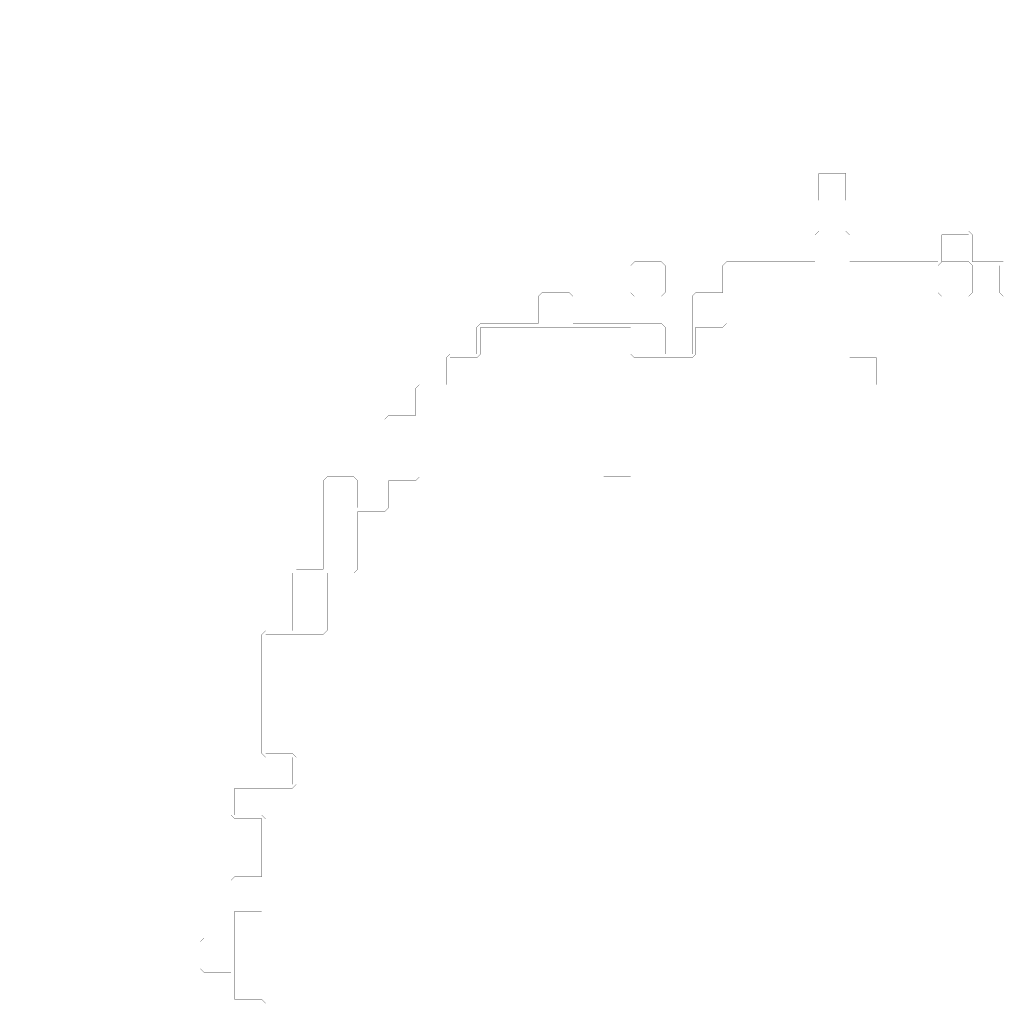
# Model space of a CAD drawing. Header units: metres. Extents: x 0 to 4990, y -4990 to 0.
# Drawn here: x 0 to 2495, y -2495 to 0 of the extents above; entities that cross this region are included whole.
import ezdxf

# ---------------------------------------------------------------- set-up
doc = ezdxf.new("R2010")
doc.units = ezdxf.units.M
for name, color, linetype in [('conductor', 1, 'Continuous'), ('dielectric', 8, 'Continuous'), ('substrate', 5, 'Continuous')]:
    doc.layers.add(name, color=color, linetype=linetype)

msp = doc.modelspace()

# ---------------------------------------------------------------- linework, layer by layer
at = {"layer": 'conductor', "const_width": 0.5}
msp.add_lwpolyline([(2500, -703.125), (2490.234375, -693.359375), (2490.234375, -683.59375), (2490.234375, -673.828125), (2490.234375, -664.0625), (2490.234375, -654.296875), (2490.234375, -644.53125), (2490.234375, -634.765625), (2490.234375, -625), (2480.46875, -625), (2470.703125, -625), (2460.9375, -625), (2451.171875, -625), (2441.40625, -625), (2431.640625, -625), (2421.875, -625), (2412.109375, -615.234375), (2412.109375, -605.46875), (2412.109375, -595.703125), (2412.109375, -585.9375), (2412.109375, -576.171875), (2412.109375, -566.40625), (2412.109375, -556.640625), (2412.109375, -546.875), (2402.34375, -546.875), (2392.578125, -546.875), (2382.8125, -546.875), (2373.046875, -546.875), (2363.28125, -546.875), (2353.515625, -546.875), (2343.75, -546.875), (2343.75, -556.640625), (2343.75, -566.40625), (2343.75, -576.171875), (2343.75, -585.9375), (2343.75, -595.703125), (2343.75, -605.46875), (2343.75, -615.234375), (2333.984375, -625), (2324.21875, -625), (2314.453125, -625), (2304.6875, -625), (2294.921875, -625), (2285.15625, -625), (2275.390625, -625), (2265.625, -625), (2255.859375, -625), (2246.09375, -625), (2236.328125, -625), (2226.5625, -625), (2216.796875, -625), (2207.03125, -625), (2197.265625, -625), (2187.5, -625), (2177.734375, -625), (2167.96875, -625), (2158.203125, -625), (2148.4375, -625), (2138.671875, -625), (2128.90625, -625), (2119.140625, -625), (2109.375, -625), (2099.609375, -625), (2089.84375, -625), (2080.078125, -625), (2070.3125, -625), (2060.546875, -625), (2050.78125, -625), (2041.015625, -625), (2031.25, -625), (2021.484375, -625), (2011.71875, -625), (2001.953125, -625), (1992.1875, -625), (1982.421875, -625), (1972.65625, -625), (1962.890625, -625), (1953.125, -625), (1943.359375, -625), (1933.59375, -625), (1923.828125, -625), (1914.0625, -625), (1904.296875, -625), (1894.53125, -625), (1884.765625, -625), (1875, -625), (1865.234375, -625), (1855.46875, -625), (1845.703125, -625), (1835.9375, -625), (1826.171875, -625), (1816.40625, -625), (1806.640625, -625), (1796.875, -625), (1796.875, -634.765625), (1796.875, -644.53125), (1796.875, -654.296875), (1796.875, -664.0625), (1796.875, -673.828125), (1796.875, -683.59375), (1796.875, -693.359375), (1796.875, -703.125), (1796.875, -712.890625), (1796.875, -722.65625), (1796.875, -732.421875), (1796.875, -742.1875), (1796.875, -751.953125), (1796.875, -761.71875), (1796.875, -771.484375), (1787.109375, -781.25), (1777.34375, -781.25), (1767.578125, -781.25), (1757.8125, -781.25), (1748.046875, -781.25), (1738.28125, -781.25), (1728.515625, -781.25), (1718.75, -781.25), (1718.75, -791.015625), (1718.75, -800.78125), (1718.75, -810.546875), (1718.75, -820.3125), (1718.75, -830.078125), (1718.75, -839.84375), (1718.75, -849.609375), (1708.984375, -859.375), (1699.21875, -859.375), (1689.453125, -859.375), (1679.6875, -859.375), (1669.921875, -859.375), (1660.15625, -859.375), (1650.390625, -859.375), (1640.625, -859.375), (1630.859375, -859.375), (1621.09375, -859.375), (1611.328125, -859.375), (1601.5625, -859.375), (1591.796875, -859.375), (1582.03125, -859.375), (1572.265625, -859.375), (1562.5, -859.375), (1552.734375, -849.609375), (1552.734375, -839.84375), (1552.734375, -830.078125), (1552.734375, -820.3125), (1552.734375, -810.546875), (1552.734375, -800.78125), (1552.734375, -791.015625), (1552.734375, -781.25), (1542.96875, -781.25), (1533.203125, -781.25), (1523.4375, -781.25), (1513.671875, -781.25), (1503.90625, -781.25), (1494.140625, -781.25), (1484.375, -781.25), (1474.609375, -781.25), (1464.84375, -781.25), (1455.078125, -781.25), (1445.3125, -781.25), (1435.546875, -781.25), (1425.78125, -781.25), (1416.015625, -781.25), (1406.25, -781.25), (1396.484375, -781.25), (1386.71875, -781.25), (1376.953125, -781.25), (1367.1875, -781.25), (1357.421875, -781.25), (1347.65625, -781.25), (1337.890625, -781.25), (1328.125, -781.25), (1318.359375, -781.25), (1308.59375, -781.25), (1298.828125, -781.25), (1289.0625, -781.25), (1279.296875, -781.25), (1269.53125, -781.25), (1259.765625, -781.25), (1250, -781.25), (1240.234375, -781.25), (1230.46875, -781.25), (1220.703125, -781.25), (1210.9375, -781.25), (1201.171875, -781.25), (1191.40625, -781.25), (1181.640625, -781.25), (1171.875, -781.25), (1171.875, -791.015625), (1171.875, -800.78125), (1171.875, -810.546875), (1171.875, -820.3125), (1171.875, -830.078125), (1171.875, -839.84375), (1171.875, -849.609375), (1162.109375, -859.375), (1152.34375, -859.375), (1142.578125, -859.375), (1132.8125, -859.375), (1123.046875, -859.375), (1113.28125, -859.375), (1103.515625, -859.375), (1093.75, -859.375), (1093.75, -869.140625), (1093.75, -878.90625), (1093.75, -888.671875), (1093.75, -898.4375), (1093.75, -908.203125), (1093.75, -917.96875), (1093.75, -927.734375), (1093.75, -937.5), (1093.75, -947.265625), (1093.75, -957.03125), (1093.75, -966.796875), (1093.75, -976.5625), (1093.75, -986.328125), (1093.75, -996.09375), (1093.75, -1005.859375), (1083.984375, -1015.625), (1074.21875, -1015.625), (1064.453125, -1015.625), (1054.6875, -1015.625), (1044.921875, -1015.625), (1035.15625, -1015.625), (1025.390625, -1015.625), (1015.625, -1015.625), (1015.625, -1025.390625), (1015.625, -1035.15625), (1015.625, -1044.921875), (1015.625, -1054.6875), (1015.625, -1064.453125), (1015.625, -1074.21875), (1015.625, -1083.984375), (1015.625, -1093.75), (1015.625, -1103.515625), (1015.625, -1113.28125), (1015.625, -1123.046875), (1015.625, -1132.8125), (1015.625, -1142.578125), (1015.625, -1152.34375), (1015.625, -1162.109375), (1005.859375, -1171.875), (996.09375, -1171.875), (986.328125, -1171.875), (976.5625, -1171.875), (966.796875, -1171.875), (957.03125, -1171.875), (947.265625, -1171.875), (937.5, -1171.875), (937.5, -1181.640625), (937.5, -1191.40625), (937.5, -1201.171875), (937.5, -1210.9375), (937.5, -1220.703125), (937.5, -1230.46875), (937.5, -1240.234375), (927.734375, -1250), (917.96875, -1250), (908.203125, -1250), (898.4375, -1250), (888.671875, -1250), (878.90625, -1250), (869.140625, -1250), (859.375, -1250), (859.375, -1259.765625), (859.375, -1269.53125), (859.375, -1279.296875), (859.375, -1289.0625), (859.375, -1298.828125), (859.375, -1308.59375), (859.375, -1318.359375), (859.375, -1328.125), (859.375, -1337.890625), (859.375, -1347.65625), (859.375, -1357.421875), (859.375, -1367.1875), (859.375, -1376.953125), (859.375, -1386.71875), (859.375, -1396.484375), (849.609375, -1406.25), (839.84375, -1406.25), (830.078125, -1406.25), (820.3125, -1406.25), (810.546875, -1406.25), (800.78125, -1406.25), (791.015625, -1406.25), (781.25, -1406.25), (781.25, -1416.015625), (781.25, -1425.78125), (781.25, -1435.546875), (781.25, -1445.3125), (781.25, -1455.078125), (781.25, -1464.84375), (781.25, -1474.609375), (781.25, -1484.375), (781.25, -1494.140625), (781.25, -1503.90625), (781.25, -1513.671875), (781.25, -1523.4375), (781.25, -1533.203125), (781.25, -1542.96875), (781.25, -1552.734375), (771.484375, -1562.5), (761.71875, -1562.5), (751.953125, -1562.5), (742.1875, -1562.5), (732.421875, -1562.5), (722.65625, -1562.5), (712.890625, -1562.5), (703.125, -1562.5), (693.359375, -1562.5), (683.59375, -1562.5), (673.828125, -1562.5), (664.0625, -1562.5), (654.296875, -1562.5), (644.53125, -1562.5), (634.765625, -1562.5), (625, -1562.5), (625, -1572.265625), (625, -1582.03125), (625, -1591.796875), (625, -1601.5625), (625, -1611.328125), (625, -1621.09375), (625, -1630.859375), (625, -1640.625), (625, -1650.390625), (625, -1660.15625), (625, -1669.921875), (625, -1679.6875), (625, -1689.453125), (625, -1699.21875), (625, -1708.984375), (625, -1718.75), (625, -1728.515625), (625, -1738.28125), (625, -1748.046875), (625, -1757.8125), (625, -1767.578125), (625, -1777.34375), (625, -1787.109375), (625, -1796.875), (625, -1806.640625), (625, -1816.40625), (625, -1826.171875), (625, -1835.9375), (625, -1845.703125), (625, -1855.46875), (625, -1865.234375), (634.765625, -1865.234375), (644.53125, -1865.234375), (654.296875, -1865.234375), (664.0625, -1865.234375), (673.828125, -1865.234375), (683.59375, -1865.234375), (693.359375, -1865.234375), (703.125, -1875), (703.125, -1884.765625), (703.125, -1894.53125), (703.125, -1904.296875), (703.125, -1914.0625), (703.125, -1923.828125), (703.125, -1933.59375), (703.125, -1943.359375), (693.359375, -1953.125), (683.59375, -1953.125), (673.828125, -1953.125), (664.0625, -1953.125), (654.296875, -1953.125), (644.53125, -1953.125), (634.765625, -1953.125), (625, -1953.125), (615.234375, -1953.125), (605.46875, -1953.125), (595.703125, -1953.125), (585.9375, -1953.125), (576.171875, -1953.125), (566.40625, -1953.125), (556.640625, -1953.125), (546.875, -1953.125), (546.875, -1962.890625), (546.875, -1972.65625), (546.875, -1982.421875), (546.875, -1992.1875), (546.875, -2001.953125), (546.875, -2011.71875), (546.875, -2021.484375), (556.640625, -2021.484375), (566.40625, -2021.484375), (576.171875, -2021.484375), (585.9375, -2021.484375), (595.703125, -2021.484375), (605.46875, -2021.484375), (615.234375, -2021.484375), (625, -2031.25), (625, -2041.015625), (625, -2050.78125), (625, -2060.546875), (625, -2070.3125), (625, -2080.078125), (625, -2089.84375), (625, -2099.609375), (625, -2109.375), (625, -2119.140625), (625, -2128.90625), (625, -2138.671875), (625, -2148.4375), (625, -2158.203125), (625, -2167.96875), (625, -2177.734375), (625, -2187.5), (625, -2197.265625), (625, -2207.03125), (625, -2216.796875), (625, -2226.5625), (625, -2236.328125), (625, -2246.09375), (625, -2255.859375), (615.234375, -2265.625), (605.46875, -2265.625), (595.703125, -2265.625), (585.9375, -2265.625), (576.171875, -2265.625), (566.40625, -2265.625), (556.640625, -2265.625), (546.875, -2265.625), (546.875, -2275.390625), (546.875, -2285.15625), (546.875, -2294.921875), (546.875, -2304.6875), (546.875, -2314.453125), (546.875, -2324.21875), (546.875, -2333.984375), (546.875, -2343.75), (546.875, -2353.515625), (546.875, -2363.28125), (546.875, -2373.046875), (546.875, -2382.8125), (546.875, -2392.578125), (546.875, -2402.34375), (546.875, -2412.109375), (546.875, -2421.875), (546.875, -2431.640625), (546.875, -2441.40625), (546.875, -2451.171875), (546.875, -2460.9375), (546.875, -2470.703125), (546.875, -2480.46875), (546.875, -2490.234375), (556.640625, -2490.234375), (566.40625, -2490.234375), (576.171875, -2490.234375), (585.9375, -2490.234375), (595.703125, -2490.234375), (605.46875, -2490.234375), (615.234375, -2490.234375), (625, -2500)], dxfattribs=at)
msp.add_lwpolyline([(2333.984375, -625), (2343.75, -615.234375), (2353.515625, -615.234375), (2363.28125, -615.234375), (2373.046875, -615.234375), (2382.8125, -615.234375), (2392.578125, -615.234375), (2402.34375, -615.234375), (2412.109375, -615.234375), (2421.875, -625), (2421.875, -634.765625), (2421.875, -644.53125), (2421.875, -654.296875), (2421.875, -664.0625), (2421.875, -673.828125), (2421.875, -683.59375), (2421.875, -693.359375), (2412.109375, -703.125), (2402.34375, -703.125), (2392.578125, -703.125), (2382.8125, -703.125), (2373.046875, -703.125), (2363.28125, -703.125), (2353.515625, -703.125), (2343.75, -703.125), (2333.984375, -693.359375), (2333.984375, -683.59375), (2333.984375, -673.828125), (2333.984375, -664.0625), (2333.984375, -654.296875), (2333.984375, -644.53125), (2333.984375, -634.765625)], close=True, dxfattribs=at)
at = {"layer": 'dielectric', "const_width": 0.5}
msp.add_lwpolyline([(2031.25, -390.625), (2031.25, -400.390625), (2031.25, -410.15625), (2031.25, -419.921875), (2031.25, -429.6875), (2031.25, -439.453125), (2031.25, -449.21875), (2031.25, -458.984375), (2041.015625, -458.984375), (2050.78125, -458.984375), (2060.546875, -458.984375), (2070.3125, -458.984375), (2080.078125, -458.984375), (2089.84375, -458.984375), (2099.609375, -458.984375), (2099.609375, -449.21875), (2099.609375, -439.453125), (2099.609375, -429.6875), (2099.609375, -419.921875), (2099.609375, -410.15625), (2099.609375, -400.390625), (2099.609375, -390.625), (2089.84375, -390.625), (2080.078125, -390.625), (2070.3125, -390.625), (2060.546875, -390.625), (2050.78125, -390.625), (2041.015625, -390.625)], close=True, dxfattribs=at)
at = {"layer": 'substrate', "const_width": 0.5}
for points in [[(2500, 0), (2490.234375, 0), (2480.46875, 0), (2470.703125, 0), (2460.9375, 0), (2451.171875, 0), (2441.40625, 0), (2431.640625, 0), (2421.875, 0), (2412.109375, 0), (2402.34375, 0), (2392.578125, 0), (2382.8125, 0), (2373.046875, 0), (2363.28125, 0), (2353.515625, 0), (2343.75, 0), (2333.984375, 0), (2324.21875, 0), (2314.453125, 0), (2304.6875, 0), (2294.921875, 0), (2285.15625, 0), (2275.390625, 0), (2265.625, 0), (2255.859375, 0), (2246.09375, 0), (2236.328125, 0), (2226.5625, 0), (2216.796875, 0), (2207.03125, 0), (2197.265625, 0), (2187.5, 0), (2177.734375, 0), (2167.96875, 0), (2158.203125, 0), (2148.4375, 0), (2138.671875, 0), (2128.90625, 0), (2119.140625, 0), (2109.375, 0), (2099.609375, 0), (2089.84375, 0), (2080.078125, 0), (2070.3125, 0), (2060.546875, 0), (2050.78125, 0), (2041.015625, 0), (2031.25, 0), (2021.484375, 0), (2011.71875, 0), (2001.953125, 0), (1992.1875, 0), (1982.421875, 0), (1972.65625, 0), (1962.890625, 0), (1953.125, 0), (1943.359375, 0), (1933.59375, 0), (1923.828125, 0), (1914.0625, 0), (1904.296875, 0), (1894.53125, 0), (1884.765625, 0), (1875, 0), (1865.234375, 0), (1855.46875, 0), (1845.703125, 0), (1835.9375, 0), (1826.171875, 0), (1816.40625, 0), (1806.640625, 0), (1796.875, 0), (1787.109375, 0), (1777.34375, 0), (1767.578125, 0), (1757.8125, 0), (1748.046875, 0), (1738.28125, 0), (1728.515625, 0), (1718.75, 0), (1708.984375, 0), (1699.21875, 0), (1689.453125, 0), (1679.6875, 0), (1669.921875, 0), (1660.15625, 0), (1650.390625, 0), (1640.625, 0), (1630.859375, 0), (1621.09375, 0), (1611.328125, 0), (1601.5625, 0), (1591.796875, 0), (1582.03125, 0), (1572.265625, 0), (1562.5, 0), (1552.734375, 0), (1542.96875, 0), (1533.203125, 0), (1523.4375, 0), (1513.671875, 0), (1503.90625, 0), (1494.140625, 0), (1484.375, 0), (1474.609375, 0), (1464.84375, 0), (1455.078125, 0), (1445.3125, 0), (1435.546875, 0), (1425.78125, 0), (1416.015625, 0), (1406.25, 0), (1396.484375, 0), (1386.71875, 0), (1376.953125, 0), (1367.1875, 0), (1357.421875, 0), (1347.65625, 0), (1337.890625, 0), (1328.125, 0), (1318.359375, 0), (1308.59375, 0), (1298.828125, 0), (1289.0625, 0), (1279.296875, 0), (1269.53125, 0), (1259.765625, 0), (1250, 0), (1240.234375, 0), (1230.46875, 0), (1220.703125, 0), (1210.9375, 0), (1201.171875, 0), (1191.40625, 0), (1181.640625, 0), (1171.875, 0), (1162.109375, 0), (1152.34375, 0), (1142.578125, 0), (1132.8125, 0), (1123.046875, 0), (1113.28125, 0), (1103.515625, 0), (1093.75, 0), (1083.984375, 0), (1074.21875, 0), (1064.453125, 0), (1054.6875, 0), (1044.921875, 0), (1035.15625, 0), (1025.390625, 0), (1015.625, 0), (1005.859375, 0), (996.09375, 0), (986.328125, 0), (976.5625, 0), (966.796875, 0), (957.03125, 0), (947.265625, 0), (937.5, 0), (927.734375, 0), (917.96875, 0), (908.203125, 0), (898.4375, 0), (888.671875, 0), (878.90625, 0), (869.140625, 0), (859.375, 0), (849.609375, 0), (839.84375, 0), (830.078125, 0), (820.3125, 0), (810.546875, 0), (800.78125, 0), (791.015625, 0), (781.25, 0), (771.484375, 0), (761.71875, 0), (751.953125, 0), (742.1875, 0), (732.421875, 0), (722.65625, 0), (712.890625, 0), (703.125, 0), (693.359375, 0), (683.59375, 0), (673.828125, 0), (664.0625, 0), (654.296875, 0), (644.53125, 0), (634.765625, 0), (625, 0), (615.234375, 0), (605.46875, 0), (595.703125, 0), (585.9375, 0), (576.171875, 0), (566.40625, 0), (556.640625, 0), (546.875, 0), (537.109375, 0), (527.34375, 0), (517.578125, 0), (507.8125, 0), (498.046875, 0), (488.28125, 0), (478.515625, 0), (468.75, 0), (458.984375, 0), (449.21875, 0), (439.453125, 0), (429.6875, 0), (419.921875, 0), (410.15625, 0), (400.390625, 0), (390.625, 0), (380.859375, 0), (371.09375, 0), (361.328125, 0), (351.5625, 0), (341.796875, 0), (332.03125, 0), (322.265625, 0), (312.5, 0), (302.734375, 0), (292.96875, 0), (283.203125, 0), (273.4375, 0), (263.671875, 0), (253.90625, 0), (244.140625, 0), (234.375, 0), (224.609375, 0), (214.84375, 0), (205.078125, 0), (195.3125, 0), (185.546875, 0), (175.78125, 0), (166.015625, 0), (156.25, 0), (146.484375, 0), (136.71875, 0), (126.953125, 0), (117.1875, 0), (107.421875, 0), (97.65625, 0), (87.890625, 0), (78.125, 0), (68.359375, 0), (58.59375, 0), (48.828125, 0), (39.0625, 0), (29.296875, 0), (19.53125, 0), (9.765625, 0), (0, 0), (0, -9.765625), (0, -19.53125), (0, -29.296875), (0, -39.0625), (0, -48.828125), (0, -58.59375), (0, -68.359375), (0, -78.125), (0, -87.890625), (0, -97.65625), (0, -107.421875), (0, -117.1875), (0, -126.953125), (0, -136.71875), (0, -146.484375), (0, -156.25), (0, -166.015625), (0, -175.78125), (0, -185.546875), (0, -195.3125), (0, -205.078125), (0, -214.84375), (0, -224.609375), (0, -234.375), (0, -244.140625), (0, -253.90625), (0, -263.671875), (0, -273.4375), (0, -283.203125), (0, -292.96875), (0, -302.734375), (0, -312.5), (0, -322.265625), (0, -332.03125), (0, -341.796875), (0, -351.5625), (0, -361.328125), (0, -371.09375), (0, -380.859375), (0, -390.625), (0, -400.390625), (0, -410.15625), (0, -419.921875), (0, -429.6875), (0, -439.453125), (0, -449.21875), (0, -458.984375), (0, -468.75), (0, -478.515625), (0, -488.28125), (0, -498.046875), (0, -507.8125), (0, -517.578125), (0, -527.34375), (0, -537.109375), (0, -546.875), (0, -556.640625), (0, -566.40625), (0, -576.171875), (0, -585.9375), (0, -595.703125), (0, -605.46875), (0, -615.234375), (0, -625), (0, -634.765625), (0, -644.53125), (0, -654.296875), (0, -664.0625), (0, -673.828125), (0, -683.59375), (0, -693.359375), (0, -703.125), (0, -712.890625), (0, -722.65625), (0, -732.421875), (0, -742.1875), (0, -751.953125), (0, -761.71875), (0, -771.484375), (0, -781.25), (0, -791.015625), (0, -800.78125), (0, -810.546875), (0, -820.3125), (0, -830.078125), (0, -839.84375), (0, -849.609375), (0, -859.375), (0, -869.140625), (0, -878.90625), (0, -888.671875), (0, -898.4375), (0, -908.203125), (0, -917.96875), (0, -927.734375), (0, -937.5), (0, -947.265625), (0, -957.03125), (0, -966.796875), (0, -976.5625), (0, -986.328125), (0, -996.09375), (0, -1005.859375), (0, -1015.625), (0, -1025.390625), (0, -1035.15625), (0, -1044.921875), (0, -1054.6875), (0, -1064.453125), (0, -1074.21875), (0, -1083.984375), (0, -1093.75), (0, -1103.515625), (0, -1113.28125), (0, -1123.046875), (0, -1132.8125), (0, -1142.578125), (0, -1152.34375), (0, -1162.109375), (0, -1171.875), (0, -1181.640625), (0, -1191.40625), (0, -1201.171875), (0, -1210.9375), (0, -1220.703125), (0, -1230.46875), (0, -1240.234375), (0, -1250), (0, -1259.765625), (0, -1269.53125), (0, -1279.296875), (0, -1289.0625), (0, -1298.828125), (0, -1308.59375), (0, -1318.359375), (0, -1328.125), (0, -1337.890625), (0, -1347.65625), (0, -1357.421875), (0, -1367.1875), (0, -1376.953125), (0, -1386.71875), (0, -1396.484375), (0, -1406.25), (0, -1416.015625), (0, -1425.78125), (0, -1435.546875), (0, -1445.3125), (0, -1455.078125), (0, -1464.84375), (0, -1474.609375), (0, -1484.375), (0, -1494.140625), (0, -1503.90625), (0, -1513.671875), (0, -1523.4375), (0, -1533.203125), (0, -1542.96875), (0, -1552.734375), (0, -1562.5), (0, -1572.265625), (0, -1582.03125), (0, -1591.796875), (0, -1601.5625), (0, -1611.328125), (0, -1621.09375), (0, -1630.859375), (0, -1640.625), (0, -1650.390625), (0, -1660.15625), (0, -1669.921875), (0, -1679.6875), (0, -1689.453125), (0, -1699.21875), (0, -1708.984375), (0, -1718.75), (0, -1728.515625), (0, -1738.28125), (0, -1748.046875), (0, -1757.8125), (0, -1767.578125), (0, -1777.34375), (0, -1787.109375), (0, -1796.875), (0, -1806.640625), (0, -1816.40625), (0, -1826.171875), (0, -1835.9375), (0, -1845.703125), (0, -1855.46875), (0, -1865.234375), (0, -1875), (0, -1884.765625), (0, -1894.53125), (0, -1904.296875), (0, -1914.0625), (0, -1923.828125), (0, -1933.59375), (0, -1943.359375), (0, -1953.125), (0, -1962.890625), (0, -1972.65625), (0, -1982.421875), (0, -1992.1875), (0, -2001.953125), (0, -2011.71875), (0, -2021.484375), (0, -2031.25), (0, -2041.015625), (0, -2050.78125), (0, -2060.546875), (0, -2070.3125), (0, -2080.078125), (0, -2089.84375), (0, -2099.609375), (0, -2109.375), (0, -2119.140625), (0, -2128.90625), (0, -2138.671875), (0, -2148.4375), (0, -2158.203125), (0, -2167.96875), (0, -2177.734375), (0, -2187.5), (0, -2197.265625), (0, -2207.03125), (0, -2216.796875), (0, -2226.5625), (0, -2236.328125), (0, -2246.09375), (0, -2255.859375), (0, -2265.625), (0, -2275.390625), (0, -2285.15625), (0, -2294.921875), (0, -2304.6875), (0, -2314.453125), (0, -2324.21875), (0, -2333.984375), (0, -2343.75), (0, -2353.515625), (0, -2363.28125), (0, -2373.046875), (0, -2382.8125), (0, -2392.578125), (0, -2402.34375), (0, -2412.109375), (0, -2421.875), (0, -2431.640625), (0, -2441.40625), (0, -2451.171875), (0, -2460.9375), (0, -2470.703125), (0, -2480.46875), (0, -2490.234375), (0, -2500)], [(537.109375, -2500), (537.109375, -2490.234375), (537.109375, -2480.46875), (537.109375, -2470.703125), (537.109375, -2460.9375), (537.109375, -2451.171875), (537.109375, -2441.40625), (537.109375, -2431.640625), (537.109375, -2421.875), (527.34375, -2421.875), (517.578125, -2421.875), (507.8125, -2421.875), (498.046875, -2421.875), (488.28125, -2421.875), (478.515625, -2421.875), (468.75, -2421.875), (458.984375, -2412.109375), (458.984375, -2402.34375), (458.984375, -2392.578125), (458.984375, -2382.8125), (458.984375, -2373.046875), (458.984375, -2363.28125), (458.984375, -2353.515625), (458.984375, -2343.75), (468.75, -2333.984375), (478.515625, -2333.984375), (488.28125, -2333.984375), (498.046875, -2333.984375), (507.8125, -2333.984375), (517.578125, -2333.984375), (527.34375, -2333.984375), (537.109375, -2333.984375), (537.109375, -2324.21875), (537.109375, -2314.453125), (537.109375, -2304.6875), (537.109375, -2294.921875), (537.109375, -2285.15625), (537.109375, -2275.390625), (537.109375, -2265.625), (537.109375, -2255.859375), (537.109375, -2246.09375), (537.109375, -2236.328125), (537.109375, -2226.5625), (537.109375, -2216.796875), (537.109375, -2207.03125), (537.109375, -2197.265625), (537.109375, -2187.5), (546.875, -2177.734375), (556.640625, -2177.734375), (566.40625, -2177.734375), (576.171875, -2177.734375), (585.9375, -2177.734375), (595.703125, -2177.734375), (605.46875, -2177.734375), (615.234375, -2177.734375), (615.234375, -2167.96875), (615.234375, -2158.203125), (615.234375, -2148.4375), (615.234375, -2138.671875), (615.234375, -2128.90625), (615.234375, -2119.140625), (615.234375, -2109.375), (615.234375, -2099.609375), (615.234375, -2089.84375), (615.234375, -2080.078125), (615.234375, -2070.3125), (615.234375, -2060.546875), (615.234375, -2050.78125), (615.234375, -2041.015625), (615.234375, -2031.25), (605.46875, -2031.25), (595.703125, -2031.25), (585.9375, -2031.25), (576.171875, -2031.25), (566.40625, -2031.25), (556.640625, -2031.25), (546.875, -2031.25), (537.109375, -2021.484375), (537.109375, -2011.71875), (537.109375, -2001.953125), (537.109375, -1992.1875), (537.109375, -1982.421875), (537.109375, -1972.65625), (537.109375, -1962.890625), (537.109375, -1953.125), (546.875, -1943.359375), (556.640625, -1943.359375), (566.40625, -1943.359375), (576.171875, -1943.359375), (585.9375, -1943.359375), (595.703125, -1943.359375), (605.46875, -1943.359375), (615.234375, -1943.359375), (625, -1943.359375), (634.765625, -1943.359375), (644.53125, -1943.359375), (654.296875, -1943.359375), (664.0625, -1943.359375), (673.828125, -1943.359375), (683.59375, -1943.359375), (693.359375, -1943.359375), (693.359375, -1933.59375), (693.359375, -1923.828125), (693.359375, -1914.0625), (693.359375, -1904.296875), (693.359375, -1894.53125), (693.359375, -1884.765625), (693.359375, -1875), (683.59375, -1875), (673.828125, -1875), (664.0625, -1875), (654.296875, -1875), (644.53125, -1875), (634.765625, -1875), (625, -1875), (615.234375, -1865.234375), (615.234375, -1855.46875), (615.234375, -1845.703125), (615.234375, -1835.9375), (615.234375, -1826.171875), (615.234375, -1816.40625), (615.234375, -1806.640625), (615.234375, -1796.875), (615.234375, -1787.109375), (615.234375, -1777.34375), (615.234375, -1767.578125), (615.234375, -1757.8125), (615.234375, -1748.046875), (615.234375, -1738.28125), (615.234375, -1728.515625), (615.234375, -1718.75), (615.234375, -1708.984375), (615.234375, -1699.21875), (615.234375, -1689.453125), (615.234375, -1679.6875), (615.234375, -1669.921875), (615.234375, -1660.15625), (615.234375, -1650.390625), (615.234375, -1640.625), (615.234375, -1630.859375), (615.234375, -1621.09375), (615.234375, -1611.328125), (615.234375, -1601.5625), (615.234375, -1591.796875), (615.234375, -1582.03125), (615.234375, -1572.265625), (615.234375, -1562.5), (625, -1552.734375), (634.765625, -1552.734375), (644.53125, -1552.734375), (654.296875, -1552.734375), (664.0625, -1552.734375), (673.828125, -1552.734375), (683.59375, -1552.734375), (693.359375, -1552.734375), (693.359375, -1542.96875), (693.359375, -1533.203125), (693.359375, -1523.4375), (693.359375, -1513.671875), (693.359375, -1503.90625), (693.359375, -1494.140625), (693.359375, -1484.375), (693.359375, -1474.609375), (693.359375, -1464.84375), (693.359375, -1455.078125), (693.359375, -1445.3125), (693.359375, -1435.546875), (693.359375, -1425.78125), (693.359375, -1416.015625), (693.359375, -1406.25), (703.125, -1396.484375), (712.890625, -1396.484375), (722.65625, -1396.484375), (732.421875, -1396.484375), (742.1875, -1396.484375), (751.953125, -1396.484375), (761.71875, -1396.484375), (771.484375, -1396.484375), (771.484375, -1386.71875), (771.484375, -1376.953125), (771.484375, -1367.1875), (771.484375, -1357.421875), (771.484375, -1347.65625), (771.484375, -1337.890625), (771.484375, -1328.125), (771.484375, -1318.359375), (771.484375, -1308.59375), (771.484375, -1298.828125), (771.484375, -1289.0625), (771.484375, -1279.296875), (771.484375, -1269.53125), (771.484375, -1259.765625), (771.484375, -1250), (771.484375, -1240.234375), (771.484375, -1230.46875), (771.484375, -1220.703125), (771.484375, -1210.9375), (771.484375, -1201.171875), (771.484375, -1191.40625), (771.484375, -1181.640625), (771.484375, -1171.875), (781.25, -1162.109375), (791.015625, -1162.109375), (800.78125, -1162.109375), (810.546875, -1162.109375), (820.3125, -1162.109375), (830.078125, -1162.109375), (839.84375, -1162.109375), (849.609375, -1162.109375), (859.375, -1171.875), (859.375, -1181.640625), (859.375, -1191.40625), (859.375, -1201.171875), (859.375, -1210.9375), (859.375, -1220.703125), (859.375, -1230.46875), (859.375, -1240.234375), (869.140625, -1240.234375), (878.90625, -1240.234375), (888.671875, -1240.234375), (898.4375, -1240.234375), (908.203125, -1240.234375), (917.96875, -1240.234375), (927.734375, -1240.234375), (927.734375, -1230.46875), (927.734375, -1220.703125), (927.734375, -1210.9375), (927.734375, -1201.171875), (927.734375, -1191.40625), (927.734375, -1181.640625), (927.734375, -1171.875), (927.734375, -1162.109375), (927.734375, -1152.34375), (927.734375, -1142.578125), (927.734375, -1132.8125), (927.734375, -1123.046875), (927.734375, -1113.28125), (927.734375, -1103.515625), (927.734375, -1093.75), (927.734375, -1083.984375), (927.734375, -1074.21875), (927.734375, -1064.453125), (927.734375, -1054.6875), (927.734375, -1044.921875), (927.734375, -1035.15625), (927.734375, -1025.390625), (927.734375, -1015.625), (937.5, -1005.859375), (947.265625, -1005.859375), (957.03125, -1005.859375), (966.796875, -1005.859375), (976.5625, -1005.859375), (986.328125, -1005.859375), (996.09375, -1005.859375), (1005.859375, -1005.859375), (1005.859375, -996.09375), (1005.859375, -986.328125), (1005.859375, -976.5625), (1005.859375, -966.796875), (1005.859375, -957.03125), (1005.859375, -947.265625), (1005.859375, -937.5), (1015.625, -927.734375), (1025.390625, -927.734375), (1035.15625, -927.734375), (1044.921875, -927.734375), (1054.6875, -927.734375), (1064.453125, -927.734375), (1074.21875, -927.734375), (1083.984375, -927.734375), (1083.984375, -917.96875), (1083.984375, -908.203125), (1083.984375, -898.4375), (1083.984375, -888.671875), (1083.984375, -878.90625), (1083.984375, -869.140625), (1083.984375, -859.375), (1093.75, -849.609375), (1103.515625, -849.609375), (1113.28125, -849.609375), (1123.046875, -849.609375), (1132.8125, -849.609375), (1142.578125, -849.609375), (1152.34375, -849.609375), (1162.109375, -849.609375), (1162.109375, -839.84375), (1162.109375, -830.078125), (1162.109375, -820.3125), (1162.109375, -810.546875), (1162.109375, -800.78125), (1162.109375, -791.015625), (1162.109375, -781.25), (1171.875, -771.484375), (1181.640625, -771.484375), (1191.40625, -771.484375), (1201.171875, -771.484375), (1210.9375, -771.484375), (1220.703125, -771.484375), (1230.46875, -771.484375), (1240.234375, -771.484375), (1250, -771.484375), (1259.765625, -771.484375), (1269.53125, -771.484375), (1279.296875, -771.484375), (1289.0625, -771.484375), (1298.828125, -771.484375), (1308.59375, -771.484375), (1318.359375, -771.484375), (1318.359375, -761.71875), (1318.359375, -751.953125), (1318.359375, -742.1875), (1318.359375, -732.421875), (1318.359375, -722.65625), (1318.359375, -712.890625), (1318.359375, -703.125), (1328.125, -693.359375), (1337.890625, -693.359375), (1347.65625, -693.359375), (1357.421875, -693.359375), (1367.1875, -693.359375), (1376.953125, -693.359375), (1386.71875, -693.359375), (1396.484375, -693.359375), (1406.25, -703.125), (1406.25, -712.890625), (1406.25, -722.65625), (1406.25, -732.421875), (1406.25, -742.1875), (1406.25, -751.953125), (1406.25, -761.71875), (1406.25, -771.484375), (1416.015625, -771.484375), (1425.78125, -771.484375), (1435.546875, -771.484375), (1445.3125, -771.484375), (1455.078125, -771.484375), (1464.84375, -771.484375), (1474.609375, -771.484375), (1484.375, -771.484375), (1494.140625, -771.484375), (1503.90625, -771.484375), (1513.671875, -771.484375), (1523.4375, -771.484375), (1533.203125, -771.484375), (1542.96875, -771.484375), (1552.734375, -771.484375), (1562.5, -771.484375), (1572.265625, -771.484375), (1582.03125, -771.484375), (1591.796875, -771.484375), (1601.5625, -771.484375), (1611.328125, -771.484375), (1621.09375, -771.484375), (1630.859375, -771.484375), (1640.625, -781.25), (1640.625, -791.015625), (1640.625, -800.78125), (1640.625, -810.546875), (1640.625, -820.3125), (1640.625, -830.078125), (1640.625, -839.84375), (1640.625, -849.609375), (1650.390625, -849.609375), (1660.15625, -849.609375), (1669.921875, -849.609375), (1679.6875, -849.609375), (1689.453125, -849.609375), (1699.21875, -849.609375), (1708.984375, -849.609375), (1708.984375, -839.84375), (1708.984375, -830.078125), (1708.984375, -820.3125), (1708.984375, -810.546875), (1708.984375, -800.78125), (1708.984375, -791.015625), (1708.984375, -781.25), (1708.984375, -771.484375), (1708.984375, -761.71875), (1708.984375, -751.953125), (1708.984375, -742.1875), (1708.984375, -732.421875), (1708.984375, -722.65625), (1708.984375, -712.890625), (1708.984375, -703.125), (1718.75, -693.359375), (1728.515625, -693.359375), (1738.28125, -693.359375), (1748.046875, -693.359375), (1757.8125, -693.359375), (1767.578125, -693.359375), (1777.34375, -693.359375), (1787.109375, -693.359375), (1787.109375, -683.59375), (1787.109375, -673.828125), (1787.109375, -664.0625), (1787.109375, -654.296875), (1787.109375, -644.53125), (1787.109375, -634.765625), (1787.109375, -625), (1796.875, -615.234375), (1806.640625, -615.234375), (1816.40625, -615.234375), (1826.171875, -615.234375), (1835.9375, -615.234375), (1845.703125, -615.234375), (1855.46875, -615.234375), (1865.234375, -615.234375), (1875, -615.234375), (1884.765625, -615.234375), (1894.53125, -615.234375), (1904.296875, -615.234375), (1914.0625, -615.234375), (1923.828125, -615.234375), (1933.59375, -615.234375), (1943.359375, -615.234375), (1953.125, -615.234375), (1962.890625, -615.234375), (1972.65625, -615.234375), (1982.421875, -615.234375), (1992.1875, -615.234375), (2001.953125, -615.234375), (2011.71875, -615.234375), (2021.484375, -615.234375), (2021.484375, -605.46875), (2021.484375, -595.703125), (2021.484375, -585.9375), (2021.484375, -576.171875), (2021.484375, -566.40625), (2021.484375, -556.640625), (2021.484375, -546.875), (2031.25, -537.109375), (2041.015625, -537.109375), (2050.78125, -537.109375), (2060.546875, -537.109375), (2070.3125, -537.109375), (2080.078125, -537.109375), (2089.84375, -537.109375), (2099.609375, -537.109375), (2109.375, -546.875), (2109.375, -556.640625), (2109.375, -566.40625), (2109.375, -576.171875), (2109.375, -585.9375), (2109.375, -595.703125), (2109.375, -605.46875), (2109.375, -615.234375), (2119.140625, -615.234375), (2128.90625, -615.234375), (2138.671875, -615.234375), (2148.4375, -615.234375), (2158.203125, -615.234375), (2167.96875, -615.234375), (2177.734375, -615.234375), (2187.5, -615.234375), (2197.265625, -615.234375), (2207.03125, -615.234375), (2216.796875, -615.234375), (2226.5625, -615.234375), (2236.328125, -615.234375), (2246.09375, -615.234375), (2255.859375, -615.234375), (2265.625, -615.234375), (2275.390625, -615.234375), (2285.15625, -615.234375), (2294.921875, -615.234375), (2304.6875, -615.234375), (2314.453125, -615.234375), (2324.21875, -615.234375), (2333.984375, -615.234375), (2333.984375, -605.46875), (2333.984375, -595.703125), (2333.984375, -585.9375), (2333.984375, -576.171875), (2333.984375, -566.40625), (2333.984375, -556.640625), (2333.984375, -546.875), (2343.75, -537.109375), (2353.515625, -537.109375), (2363.28125, -537.109375), (2373.046875, -537.109375), (2382.8125, -537.109375), (2392.578125, -537.109375), (2402.34375, -537.109375), (2412.109375, -537.109375), (2421.875, -546.875), (2421.875, -556.640625), (2421.875, -566.40625), (2421.875, -576.171875), (2421.875, -585.9375), (2421.875, -595.703125), (2421.875, -605.46875), (2421.875, -615.234375), (2431.640625, -615.234375), (2441.40625, -615.234375), (2451.171875, -615.234375), (2460.9375, -615.234375), (2470.703125, -615.234375), (2480.46875, -615.234375), (2490.234375, -615.234375), (2500, -615.234375)]]:
    msp.add_lwpolyline(points, dxfattribs=at)
for points in [[(1552.734375, -625), (1562.5, -615.234375), (1572.265625, -615.234375), (1582.03125, -615.234375), (1591.796875, -615.234375), (1601.5625, -615.234375), (1611.328125, -615.234375), (1621.09375, -615.234375), (1630.859375, -615.234375), (1640.625, -625), (1640.625, -634.765625), (1640.625, -644.53125), (1640.625, -654.296875), (1640.625, -664.0625), (1640.625, -673.828125), (1640.625, -683.59375), (1640.625, -693.359375), (1630.859375, -703.125), (1621.09375, -703.125), (1611.328125, -703.125), (1601.5625, -703.125), (1591.796875, -703.125), (1582.03125, -703.125), (1572.265625, -703.125), (1562.5, -703.125), (1552.734375, -693.359375), (1552.734375, -683.59375), (1552.734375, -673.828125), (1552.734375, -664.0625), (1552.734375, -654.296875), (1552.734375, -644.53125), (1552.734375, -634.765625)], [(2109.375, -859.375), (2109.375, -869.140625), (2109.375, -878.90625), (2109.375, -888.671875), (2109.375, -898.4375), (2109.375, -908.203125), (2109.375, -917.96875), (2109.375, -927.734375), (2119.140625, -927.734375), (2128.90625, -927.734375), (2138.671875, -927.734375), (2148.4375, -927.734375), (2158.203125, -927.734375), (2167.96875, -927.734375), (2177.734375, -927.734375), (2177.734375, -917.96875), (2177.734375, -908.203125), (2177.734375, -898.4375), (2177.734375, -888.671875), (2177.734375, -878.90625), (2177.734375, -869.140625), (2177.734375, -859.375), (2167.96875, -859.375), (2158.203125, -859.375), (2148.4375, -859.375), (2138.671875, -859.375), (2128.90625, -859.375), (2119.140625, -859.375)], [(1484.375, -1093.75), (1484.375, -1103.515625), (1484.375, -1113.28125), (1484.375, -1123.046875), (1484.375, -1132.8125), (1484.375, -1142.578125), (1484.375, -1152.34375), (1484.375, -1162.109375), (1494.140625, -1162.109375), (1503.90625, -1162.109375), (1513.671875, -1162.109375), (1523.4375, -1162.109375), (1533.203125, -1162.109375), (1542.96875, -1162.109375), (1552.734375, -1162.109375), (1552.734375, -1152.34375), (1552.734375, -1142.578125), (1552.734375, -1132.8125), (1552.734375, -1123.046875), (1552.734375, -1113.28125), (1552.734375, -1103.515625), (1552.734375, -1093.75), (1542.96875, -1093.75), (1533.203125, -1093.75), (1523.4375, -1093.75), (1513.671875, -1093.75), (1503.90625, -1093.75), (1494.140625, -1093.75)]]:
    msp.add_lwpolyline(points, close=True, dxfattribs=at)

doc.saveas('drawing.dxf')
